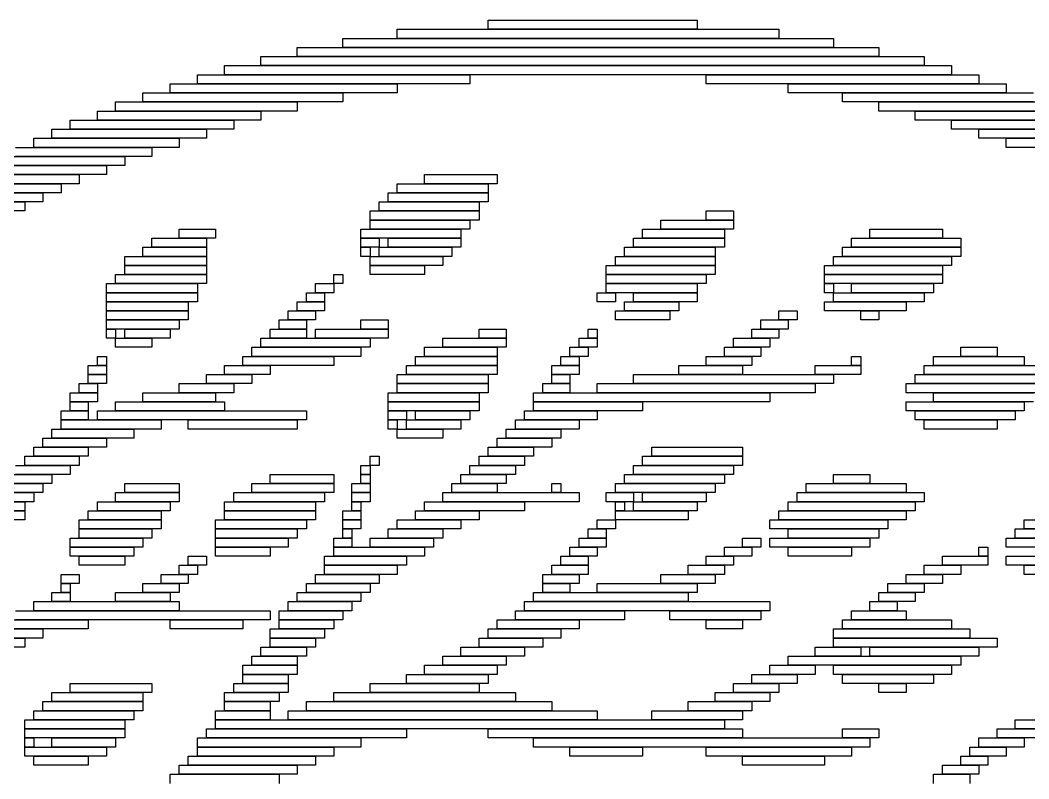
# Model space of a CAD drawing. Extents: x 28 to 995, y 169 to 891.
# Drawn here: x 784.5 to 895.5, y 381.5 to 465 of the extents above; entities that cross this region are included whole.
import ezdxf

# ---------------------------------------------------------------- set-up
doc = ezdxf.new("R2010")
doc.units = 0

msp = doc.modelspace()

# ---------------------------------------------------------------- linework, layer by layer
for p, q in [((826, 464), (868, 464)), ((826, 463), (826, 464)), ((836, 465), (859, 465)), ((836, 464), (836, 465)), ((859, 464), (836, 464)), ((859, 465), (859, 464)), ((868, 464), (868, 463)), ((820, 463), (874, 463)), ((820, 462), (820, 463)), ((868, 463), (826, 463)), ((874, 463), (874, 462)), ((815, 462), (879, 462)), ((815, 461), (815, 462)), ((874, 462), (820, 462)), ((879, 462), (879, 461)), ((811, 461), (884, 461)), ((811, 460), (811, 461)), ((879, 461), (815, 461)), ((884, 461), (884, 460)), ((807, 460), (887, 460)), ((807, 459), (807, 460)), ((884, 460), (811, 460)), ((887, 460), (887, 459)), ((804, 459), (834, 459)), ((804, 458), (804, 459)), ((887, 459), (807, 459)), ((834, 459), (834, 458)), ((860, 459), (890, 459)), ((860, 458), (860, 459)), ((890, 459), (890, 458)), ((801, 458), (826, 458)), ((801, 457), (801, 458)), ((834, 458), (804, 458)), ((826, 458), (826, 457)), ((890, 458), (860, 458)), ((869, 458), (893, 458)), ((869, 457), (869, 458)), ((893, 458), (893, 457)), ((798, 457), (820, 457)), ((798, 456), (798, 457)), ((826, 457), (801, 457)), ((820, 457), (820, 456)), ((893, 457), (869, 457)), ((875, 457), (896, 457)), ((875, 456), (875, 457)), ((795, 456), (815, 456)), ((795, 455), (795, 456)), ((820, 456), (798, 456)), ((815, 456), (815, 455)), ((896, 456), (875, 456)), ((879, 456), (899, 456)), ((879, 455), (879, 456)), ((790, 454), (808, 454)), ((790, 453), (790, 454)), ((793, 455), (811, 455)), ((793, 454), (793, 455)), ((811, 454), (793, 454)), ((815, 455), (795, 455)), ((808, 454), (808, 453)), ((811, 455), (811, 454)), ((899, 455), (879, 455)), ((883, 455), (901, 455)), ((883, 454), (883, 455)), ((901, 454), (883, 454)), ((887, 454), (904, 454)), ((887, 453), (887, 454)), ((788, 453), (805, 453)), ((788, 452), (788, 453)), ((808, 453), (790, 453)), ((805, 453), (805, 452)), ((904, 453), (887, 453)), ((890, 453), (906, 453)), ((890, 452), (890, 453)), ((786, 452), (802, 452)), ((786, 451), (786, 452)), ((805, 452), (788, 452)), ((802, 452), (802, 451)), ((906, 452), (890, 452)), ((893, 452), (909, 452)), ((893, 451), (893, 452)), ((784, 451), (799, 451)), ((802, 451), (786, 451)), ((799, 451), (799, 450)), ((909, 451), (893, 451)), ((782, 450), (796, 450)), ((799, 450), (784, 450)), ((796, 450), (796, 449)), ((780, 449), (794, 449)), ((796, 449), (782, 449)), ((794, 449), (794, 448)), ((778, 448), (791, 448)), ((794, 448), (780, 448)), ((791, 448), (791, 447)), ((829, 448), (837, 448)), ((829, 447), (829, 448)), ((837, 448), (837, 447)), ((776, 447), (789, 447)), ((791, 447), (778, 447)), ((789, 447), (789, 446)), ((826, 447), (836, 447)), ((826, 446), (826, 447)), ((837, 447), (829, 447)), ((836, 447), (836, 446)), ((774, 446), (787, 446)), ((789, 446), (776, 446)), ((787, 446), (787, 445)), ((825, 446), (836, 446)), ((825, 445), (825, 446)), ((836, 446), (826, 446)), ((836, 446), (836, 445)), ((773, 445), (785, 445)), ((787, 445), (774, 445)), ((785, 445), (785, 444)), ((824, 445), (835, 445)), ((824, 444), (824, 445)), ((836, 445), (825, 445)), ((835, 445), (835, 444)), ((785, 444), (773, 444)), ((823, 444), (835, 444)), ((823, 443), (823, 444)), ((835, 443), (823, 443)), ((823, 443), (834, 443)), ((823, 442), (823, 443)), ((835, 444), (824, 444)), ((834, 443), (834, 442)), ((835, 444), (835, 443)), ((855, 443), (863, 443)), ((855, 442), (855, 443)), ((860, 444), (863, 444)), ((860, 443), (860, 444)), ((863, 443), (860, 443)), ((863, 444), (863, 443)), ((863, 443), (863, 442)), ((802, 442), (806, 442)), ((802, 441), (802, 442)), ((806, 442), (806, 441)), ((822, 442), (833, 442)), ((822, 441), (822, 442)), ((834, 442), (823, 442)), ((833, 442), (833, 441)), ((853, 442), (862, 442)), ((853, 441), (853, 442)), ((863, 442), (855, 442)), ((862, 442), (862, 441)), ((878, 442), (886, 442)), ((878, 441), (878, 442)), ((886, 442), (886, 441)), ((799, 441), (805, 441)), ((799, 440), (799, 441)), ((806, 441), (802, 441)), ((805, 441), (805, 440)), ((833, 441), (822, 441)), ((822, 441), (824, 441)), ((822, 440), (822, 441)), ((824, 441), (824, 440)), ((825, 441), (833, 441)), ((825, 440), (825, 441)), ((833, 441), (833, 440)), ((852, 441), (862, 441)), ((852, 440), (852, 441)), ((862, 441), (853, 441)), ((862, 441), (862, 440)), ((876, 441), (888, 441)), ((876, 440), (876, 441)), ((886, 441), (878, 441)), ((888, 441), (888, 440)), ((798, 440), (805, 440)), ((798, 439), (798, 440)), ((805, 440), (799, 440)), ((805, 440), (805, 439)), ((824, 440), (822, 440)), ((822, 440), (823, 440)), ((822, 439), (822, 440)), ((823, 440), (823, 439)), ((824, 440), (832, 440)), ((824, 439), (824, 440)), ((833, 440), (825, 440)), ((832, 440), (832, 439)), ((851, 440), (861, 440)), ((851, 439), (851, 440)), ((862, 440), (852, 440)), ((861, 440), (861, 439)), ((875, 440), (888, 440)), ((875, 439), (875, 440)), ((888, 440), (876, 440)), ((888, 440), (888, 439)), ((796, 439), (805, 439)), ((796, 438), (796, 439)), ((805, 439), (798, 439)), ((805, 439), (805, 438)), ((823, 439), (822, 439)), ((823, 439), (831, 439)), ((823, 438), (823, 439)), ((832, 439), (824, 439)), ((831, 439), (831, 438)), ((850, 439), (861, 439)), ((850, 438), (850, 439)), ((861, 439), (851, 439)), ((861, 439), (861, 438)), ((874, 439), (887, 439)), ((874, 438), (874, 439)), ((888, 439), (875, 439)), ((887, 439), (887, 438)), ((805, 438), (796, 438)), ((796, 438), (805, 438)), ((796, 437), (796, 438)), ((805, 438), (805, 437)), ((831, 438), (823, 438)), ((823, 438), (829, 438)), ((823, 437), (823, 438)), ((829, 438), (829, 437)), ((849, 438), (861, 438)), ((849, 437), (849, 438)), ((861, 438), (850, 438)), ((861, 438), (861, 437)), ((873, 438), (886, 438)), ((873, 437), (873, 438)), ((887, 438), (874, 438)), ((886, 438), (886, 437)), ((795, 437), (805, 437)), ((795, 436), (795, 437)), ((805, 437), (796, 437)), ((805, 437), (805, 436)), ((819, 437), (820, 437)), ((819, 436), (819, 437)), ((820, 437), (820, 436)), ((829, 437), (823, 437)), ((861, 437), (849, 437)), ((849, 437), (860, 437)), ((849, 436), (849, 437)), ((860, 437), (860, 436)), ((886, 437), (873, 437)), ((873, 437), (886, 437)), ((873, 436), (873, 437)), ((886, 437), (886, 436)), ((794, 436), (804, 436)), ((794, 435), (794, 436)), ((805, 436), (795, 436)), ((804, 436), (804, 435)), ((817, 436), (819, 436)), ((817, 435), (817, 436)), ((820, 436), (819, 436)), ((819, 436), (819, 435)), ((860, 436), (849, 436)), ((849, 436), (859, 436)), ((849, 435), (849, 436)), ((859, 436), (859, 435)), ((886, 436), (873, 436)), ((873, 436), (874, 436)), ((873, 435), (873, 436)), ((874, 436), (874, 435)), ((876, 436), (885, 436)), ((876, 435), (876, 436)), ((885, 436), (885, 435)), ((804, 435), (794, 435)), ((794, 435), (804, 435)), ((794, 434), (794, 435)), ((804, 435), (804, 434)), ((816, 435), (818, 435)), ((816, 434), (816, 435)), ((819, 435), (817, 435)), ((818, 435), (818, 434)), ((848, 435), (850, 435)), ((848, 434), (848, 435)), ((859, 435), (849, 435)), ((850, 435), (850, 434)), ((852, 435), (859, 435)), ((852, 434), (852, 435)), ((859, 435), (859, 434)), ((874, 435), (873, 435)), ((874, 435), (884, 435)), ((874, 434), (874, 435)), ((885, 435), (876, 435)), ((884, 435), (884, 434)), ((804, 434), (794, 434)), ((794, 434), (803, 434)), ((794, 433), (794, 434)), ((803, 433), (794, 433)), ((794, 433), (803, 433)), ((794, 432), (794, 433)), ((803, 434), (803, 433)), ((803, 433), (803, 432)), ((814, 433), (817, 433)), ((814, 432), (814, 433)), ((815, 434), (818, 434)), ((815, 433), (815, 434)), ((818, 433), (815, 433)), ((818, 434), (816, 434)), ((817, 433), (817, 432)), ((818, 434), (818, 433)), ((850, 434), (848, 434)), ((850, 433), (856, 433)), ((850, 432), (850, 433)), ((851, 434), (857, 434)), ((851, 433), (851, 434)), ((857, 433), (851, 433)), ((859, 434), (852, 434)), ((856, 433), (856, 432)), ((857, 434), (857, 433)), ((868, 433), (870, 433)), ((868, 432), (868, 433)), ((870, 433), (870, 432)), ((873, 434), (882, 434)), ((873, 433), (873, 434)), ((882, 433), (873, 433)), ((884, 434), (874, 434)), ((877, 433), (879, 433)), ((877, 432), (877, 433)), ((879, 433), (879, 432)), ((882, 434), (882, 433)), ((803, 432), (794, 432)), ((794, 432), (802, 432)), ((794, 431), (794, 432)), ((802, 432), (802, 431)), ((813, 432), (816, 432)), ((813, 431), (813, 432)), ((817, 432), (814, 432)), ((816, 432), (816, 431)), ((822, 432), (825, 432)), ((822, 431), (822, 432)), ((825, 432), (825, 431)), ((856, 432), (850, 432)), ((866, 432), (869, 432)), ((866, 431), (866, 432)), ((870, 432), (868, 432)), ((869, 432), (869, 431)), ((879, 432), (877, 432)), ((802, 431), (794, 431)), ((794, 431), (795, 431)), ((794, 430), (794, 431)), ((795, 431), (795, 430)), ((796, 431), (801, 431)), ((796, 430), (796, 431)), ((801, 431), (801, 430)), ((812, 431), (816, 431)), ((812, 430), (812, 431)), ((816, 431), (813, 431)), ((816, 431), (816, 430)), ((817, 431), (825, 431)), ((817, 430), (817, 431)), ((825, 431), (822, 431)), ((825, 431), (825, 430)), ((835, 431), (838, 431)), ((835, 430), (835, 431)), ((838, 431), (838, 430)), ((847, 431), (848, 431)), ((847, 430), (847, 431)), ((848, 431), (848, 430)), ((865, 431), (868, 431)), ((865, 430), (865, 431)), ((869, 431), (866, 431)), ((868, 431), (868, 430)), ((795, 430), (794, 430)), ((795, 430), (799, 430)), ((795, 429), (795, 430)), ((801, 430), (796, 430)), ((799, 430), (799, 429)), ((811, 430), (823, 430)), ((811, 429), (811, 430)), ((816, 430), (812, 430)), ((825, 430), (817, 430)), ((823, 430), (823, 429)), ((831, 430), (838, 430)), ((831, 429), (831, 430)), ((838, 430), (835, 430)), ((838, 430), (838, 429)), ((846, 430), (848, 430)), ((846, 429), (846, 430)), ((848, 430), (847, 430)), ((848, 430), (848, 429)), ((863, 430), (867, 430)), ((863, 429), (863, 430)), ((868, 430), (865, 430)), ((867, 430), (867, 429)), ((799, 429), (795, 429)), ((810, 429), (822, 429)), ((810, 428), (810, 429)), ((823, 429), (811, 429)), ((822, 429), (822, 428)), ((829, 429), (837, 429)), ((829, 428), (829, 429)), ((838, 429), (831, 429)), ((837, 429), (837, 428)), ((845, 429), (847, 429)), ((845, 428), (845, 429)), ((848, 429), (846, 429)), ((847, 429), (847, 428)), ((862, 429), (866, 429)), ((862, 428), (862, 429)), ((867, 429), (863, 429)), ((866, 429), (866, 428)), ((888, 429), (892, 429)), ((888, 428), (888, 429)), ((892, 429), (892, 428)), ((793, 428), (794, 428)), ((793, 427), (793, 428)), ((794, 428), (794, 427)), ((809, 428), (819, 428)), ((809, 427), (809, 428)), ((822, 428), (810, 428)), ((819, 428), (819, 427)), ((828, 428), (837, 428)), ((828, 427), (828, 428)), ((837, 428), (829, 428)), ((837, 428), (837, 427)), ((844, 428), (846, 428)), ((844, 427), (844, 428)), ((847, 428), (845, 428)), ((846, 428), (846, 427)), ((860, 428), (865, 428)), ((860, 427), (860, 428)), ((866, 428), (862, 428)), ((865, 428), (865, 427)), ((876, 428), (877, 428)), ((876, 427), (876, 428)), ((877, 428), (877, 427)), ((885, 428), (895, 428)), ((885, 427), (885, 428)), ((892, 428), (888, 428)), ((895, 428), (895, 427)), ((792, 427), (794, 427)), ((792, 426), (792, 427)), ((794, 427), (793, 427)), ((794, 427), (794, 426)), ((807, 427), (812, 427)), ((807, 426), (807, 427)), ((819, 427), (809, 427)), ((812, 427), (812, 426)), ((827, 427), (837, 427)), ((827, 426), (827, 427)), ((837, 427), (828, 427)), ((837, 427), (837, 426)), ((843, 427), (846, 427)), ((843, 426), (843, 427)), ((846, 427), (844, 427)), ((846, 427), (846, 426)), ((857, 427), (864, 427)), ((857, 426), (857, 427)), ((865, 427), (860, 427)), ((864, 427), (864, 426)), ((872, 427), (877, 427)), ((872, 426), (872, 427)), ((877, 427), (876, 427)), ((877, 427), (877, 426)), ((884, 427), (898, 427)), ((884, 426), (884, 427)), ((895, 427), (885, 427)), ((794, 426), (792, 426)), ((792, 426), (794, 426)), ((792, 425), (792, 426)), ((794, 426), (794, 425)), ((805, 426), (810, 426)), ((805, 425), (805, 426)), ((812, 426), (807, 426)), ((810, 426), (810, 425)), ((826, 426), (836, 426)), ((826, 425), (826, 426)), ((837, 426), (827, 426)), ((836, 426), (836, 425)), ((846, 426), (843, 426)), ((843, 426), (845, 426)), ((843, 425), (843, 426)), ((845, 426), (845, 425)), ((852, 426), (874, 426)), ((852, 425), (852, 426)), ((864, 426), (857, 426)), ((877, 426), (872, 426)), ((874, 426), (874, 425)), ((883, 426), (898, 426)), ((883, 425), (883, 426)), ((898, 426), (884, 426)), ((791, 425), (793, 425)), ((791, 424), (791, 425)), ((794, 425), (792, 425)), ((793, 425), (793, 424)), ((802, 425), (808, 425)), ((802, 424), (802, 425)), ((810, 425), (805, 425)), ((808, 425), (808, 424)), ((836, 425), (826, 425)), ((826, 425), (836, 425)), ((826, 424), (826, 425)), ((836, 425), (836, 424)), ((842, 425), (845, 425)), ((842, 424), (842, 425)), ((845, 425), (843, 425)), ((845, 425), (845, 424)), ((848, 425), (872, 425)), ((848, 424), (848, 425)), ((874, 425), (852, 425)), ((872, 425), (872, 424)), ((882, 425), (897, 425)), ((882, 424), (882, 425)), ((898, 425), (883, 425)), ((790, 424), (793, 424)), ((790, 423), (790, 424)), ((793, 423), (790, 423)), ((790, 423), (792, 423)), ((790, 422), (790, 423)), ((793, 424), (791, 424)), ((792, 423), (792, 422)), ((793, 424), (793, 423)), ((795, 423), (807, 423)), ((795, 422), (795, 423)), ((798, 424), (806, 424)), ((798, 423), (798, 424)), ((806, 423), (798, 423)), ((808, 424), (802, 424)), ((806, 424), (806, 423)), ((807, 423), (807, 422)), ((825, 424), (835, 424)), ((825, 423), (825, 424)), ((835, 423), (825, 423)), ((825, 423), (835, 423)), ((825, 422), (825, 423)), ((836, 424), (826, 424)), ((835, 424), (835, 423)), ((835, 423), (835, 422)), ((841, 424), (867, 424)), ((841, 423), (841, 424)), ((867, 423), (841, 423)), ((841, 423), (853, 423)), ((841, 422), (841, 423)), ((845, 424), (842, 424)), ((872, 424), (848, 424)), ((853, 423), (853, 422)), ((867, 424), (867, 423)), ((897, 424), (882, 424)), ((882, 423), (895, 423)), ((882, 422), (882, 423)), ((885, 424), (896, 424)), ((885, 423), (885, 424)), ((896, 423), (885, 423)), ((895, 423), (895, 422)), ((789, 422), (792, 422)), ((789, 421), (789, 422)), ((792, 422), (790, 422)), ((792, 422), (792, 421)), ((793, 422), (816, 422)), ((793, 421), (793, 422)), ((807, 422), (795, 422)), ((816, 422), (816, 421)), ((835, 422), (825, 422)), ((825, 422), (827, 422)), ((825, 421), (825, 422)), ((827, 422), (827, 421)), ((828, 422), (834, 422)), ((828, 421), (828, 422)), ((834, 422), (834, 421)), ((840, 422), (848, 422)), ((840, 421), (840, 422)), ((853, 422), (841, 422)), ((848, 422), (848, 421)), ((895, 422), (882, 422)), ((883, 422), (894, 422)), ((883, 421), (883, 422)), ((894, 422), (894, 421)), ((792, 421), (789, 421)), ((789, 421), (800, 421)), ((789, 420), (789, 421)), ((816, 421), (793, 421)), ((800, 421), (800, 420)), ((803, 421), (815, 421)), ((803, 420), (803, 421)), ((815, 421), (815, 420)), ((827, 421), (825, 421)), ((825, 421), (826, 421)), ((825, 420), (825, 421)), ((826, 421), (826, 420)), ((827, 421), (833, 421)), ((827, 420), (827, 421)), ((834, 421), (828, 421)), ((833, 421), (833, 420)), ((839, 421), (846, 421)), ((839, 420), (839, 421)), ((848, 421), (840, 421)), ((846, 421), (846, 420)), ((894, 421), (883, 421)), ((884, 421), (892, 421)), ((884, 420), (884, 421)), ((892, 421), (892, 420)), ((788, 420), (797, 420)), ((788, 419), (788, 420)), ((800, 420), (789, 420)), ((797, 420), (797, 419)), ((815, 420), (803, 420)), ((826, 420), (825, 420)), ((826, 420), (831, 420)), ((826, 419), (826, 420)), ((833, 420), (827, 420)), ((831, 420), (831, 419)), ((838, 420), (844, 420)), ((838, 419), (838, 420)), ((846, 420), (839, 420)), ((844, 420), (844, 419)), ((892, 420), (884, 420)), ((787, 419), (794, 419)), ((787, 418), (787, 419)), ((797, 419), (788, 419)), ((794, 419), (794, 418)), ((831, 419), (826, 419)), ((837, 419), (843, 419)), ((837, 418), (837, 419)), ((844, 419), (838, 419)), ((843, 419), (843, 418)), ((786, 418), (792, 418)), ((786, 417), (786, 418)), ((794, 418), (787, 418)), ((792, 418), (792, 417)), ((836, 418), (841, 418)), ((836, 417), (836, 418)), ((843, 418), (837, 418)), ((841, 418), (841, 417)), ((854, 418), (864, 418)), ((854, 417), (854, 418)), ((864, 418), (864, 417)), ((785, 417), (791, 417)), ((785, 416), (785, 417)), ((792, 417), (786, 417)), ((791, 417), (791, 416)), ((823, 417), (824, 417)), ((823, 416), (823, 417)), ((824, 417), (824, 416)), ((835, 417), (840, 417)), ((835, 416), (835, 417)), ((841, 417), (836, 417)), ((840, 417), (840, 416)), ((853, 417), (864, 417)), ((853, 416), (853, 417)), ((864, 417), (854, 417)), ((864, 417), (864, 416)), ((784, 416), (790, 416)), ((791, 416), (785, 416)), ((790, 416), (790, 415)), ((822, 416), (823, 416)), ((822, 415), (822, 416)), ((824, 416), (823, 416)), ((823, 416), (823, 415)), ((834, 416), (839, 416)), ((834, 415), (834, 416)), ((840, 416), (835, 416)), ((839, 416), (839, 415)), ((852, 416), (863, 416)), ((852, 415), (852, 416)), ((864, 416), (853, 416)), ((863, 416), (863, 415)), ((783, 415), (788, 415)), ((790, 415), (784, 415)), ((788, 415), (788, 414)), ((812, 415), (819, 415)), ((812, 414), (812, 415)), ((819, 415), (819, 414)), ((823, 415), (822, 415)), ((822, 415), (823, 415)), ((822, 414), (822, 415)), ((823, 415), (823, 414)), ((833, 415), (838, 415)), ((833, 414), (833, 415)), ((839, 415), (834, 415)), ((838, 415), (838, 414)), ((851, 415), (862, 415)), ((851, 414), (851, 415)), ((863, 415), (852, 415)), ((862, 415), (862, 414)), ((874, 415), (878, 415)), ((874, 414), (874, 415)), ((878, 415), (878, 414)), ((782, 413), (786, 413)), ((788, 414), (783, 414)), ((783, 414), (787, 414)), ((787, 413), (783, 413)), ((786, 413), (786, 412)), ((787, 414), (787, 413)), ((795, 413), (802, 413)), ((795, 412), (795, 413)), ((796, 414), (802, 414)), ((796, 413), (796, 414)), ((802, 413), (796, 413)), ((802, 414), (802, 413)), ((802, 413), (802, 412)), ((808, 413), (818, 413)), ((808, 412), (808, 413)), ((810, 414), (819, 414)), ((810, 413), (810, 414)), ((819, 413), (810, 413)), ((819, 414), (812, 414)), ((818, 413), (818, 412)), ((819, 414), (819, 413)), ((821, 414), (823, 414)), ((821, 413), (821, 414)), ((823, 413), (821, 413)), ((821, 413), (823, 413)), ((821, 412), (821, 413)), ((823, 414), (822, 414)), ((823, 414), (823, 413)), ((823, 413), (823, 412)), ((831, 413), (846, 413)), ((831, 412), (831, 413)), ((832, 414), (837, 414)), ((832, 413), (832, 414)), ((837, 413), (832, 413)), ((838, 414), (833, 414)), ((837, 414), (837, 413)), ((843, 414), (844, 414)), ((843, 413), (843, 414)), ((844, 413), (843, 413)), ((844, 414), (844, 413)), ((846, 413), (846, 412)), ((849, 413), (852, 413)), ((849, 412), (849, 413)), ((850, 414), (861, 414)), ((850, 413), (850, 414)), ((861, 413), (850, 413)), ((862, 414), (851, 414)), ((852, 413), (852, 412)), ((853, 413), (860, 413)), ((853, 412), (853, 413)), ((860, 413), (860, 412)), ((861, 414), (861, 413)), ((870, 413), (884, 413)), ((870, 412), (870, 413)), ((871, 414), (882, 414)), ((871, 413), (871, 414)), ((882, 413), (871, 413)), ((878, 414), (874, 414)), ((882, 414), (882, 413)), ((884, 413), (884, 412)), ((781, 412), (785, 412)), ((786, 412), (782, 412)), ((785, 412), (785, 411)), ((793, 412), (801, 412)), ((793, 411), (793, 412)), ((802, 412), (795, 412)), ((801, 412), (801, 411)), ((807, 412), (817, 412)), ((807, 411), (807, 412)), ((818, 412), (808, 412)), ((817, 412), (817, 411)), ((823, 412), (821, 412)), ((821, 412), (822, 412)), ((821, 411), (821, 412)), ((822, 412), (822, 411)), ((829, 412), (840, 412)), ((829, 411), (829, 412)), ((846, 412), (831, 412)), ((840, 412), (840, 411)), ((852, 412), (849, 412)), ((850, 412), (851, 412)), ((850, 411), (850, 412)), ((851, 412), (851, 411)), ((852, 412), (859, 412)), ((852, 411), (852, 412)), ((860, 412), (853, 412)), ((859, 412), (859, 411)), ((869, 412), (883, 412)), ((869, 411), (869, 412)), ((884, 412), (870, 412)), ((883, 412), (883, 411)), ((780, 411), (785, 411)), ((785, 411), (781, 411)), ((785, 411), (785, 410)), ((792, 411), (800, 411)), ((792, 410), (792, 411)), ((801, 411), (793, 411)), ((800, 411), (800, 410)), ((817, 411), (807, 411)), ((807, 411), (817, 411)), ((807, 410), (807, 411)), ((817, 411), (817, 410)), ((820, 411), (822, 411)), ((820, 410), (820, 411)), ((822, 411), (821, 411)), ((822, 411), (822, 410)), ((828, 411), (835, 411)), ((828, 410), (828, 411)), ((840, 411), (829, 411)), ((835, 411), (835, 410)), ((851, 411), (850, 411)), ((850, 411), (858, 411)), ((850, 410), (850, 411)), ((859, 411), (852, 411)), ((858, 411), (858, 410)), ((868, 411), (882, 411)), ((868, 410), (868, 411)), ((883, 411), (869, 411)), ((882, 411), (882, 410)), ((785, 410), (780, 410)), ((791, 410), (800, 410)), ((791, 409), (791, 410)), ((800, 410), (792, 410)), ((800, 410), (800, 409)), ((806, 410), (816, 410)), ((806, 409), (806, 410)), ((817, 410), (807, 410)), ((816, 410), (816, 409)), ((822, 410), (820, 410)), ((820, 410), (822, 410)), ((820, 409), (820, 410)), ((822, 410), (822, 409)), ((826, 410), (833, 410)), ((826, 409), (826, 410)), ((835, 410), (828, 410)), ((833, 410), (833, 409)), ((848, 410), (850, 410)), ((848, 409), (848, 410)), ((858, 410), (850, 410)), ((850, 410), (850, 409)), ((867, 410), (880, 410)), ((867, 409), (867, 410)), ((882, 410), (868, 410)), ((880, 410), (880, 409)), ((895, 410), (909, 410)), ((895, 409), (895, 410)), ((800, 409), (791, 409)), ((791, 409), (799, 409)), ((791, 408), (791, 409)), ((799, 409), (799, 408)), ((816, 409), (806, 409)), ((806, 409), (815, 409)), ((806, 408), (806, 409)), ((815, 409), (815, 408)), ((822, 409), (820, 409)), ((820, 409), (821, 409)), ((820, 408), (820, 409)), ((821, 409), (821, 408)), ((825, 409), (831, 409)), ((825, 408), (825, 409)), ((833, 409), (826, 409)), ((831, 409), (831, 408)), ((847, 409), (849, 409)), ((847, 408), (847, 409)), ((850, 409), (848, 409)), ((849, 409), (849, 408)), ((880, 409), (867, 409)), ((869, 409), (879, 409)), ((869, 408), (869, 409)), ((879, 409), (879, 408)), ((894, 409), (910, 409)), ((894, 408), (894, 409)), ((909, 409), (895, 409)), ((790, 408), (798, 408)), ((790, 407), (790, 408)), ((799, 408), (791, 408)), ((798, 408), (798, 407)), ((815, 408), (806, 408)), ((806, 408), (814, 408)), ((806, 407), (806, 408)), ((814, 408), (814, 407)), ((819, 408), (821, 408)), ((819, 407), (819, 408)), ((821, 408), (820, 408)), ((821, 408), (821, 407)), ((823, 408), (830, 408)), ((823, 407), (823, 408)), ((831, 408), (825, 408)), ((830, 408), (830, 407)), ((846, 408), (849, 408)), ((846, 407), (846, 408)), ((849, 408), (847, 408)), ((849, 408), (849, 407)), ((864, 408), (866, 408)), ((864, 407), (864, 408)), ((866, 408), (866, 407)), ((867, 408), (878, 408)), ((867, 407), (867, 408)), ((879, 408), (869, 408)), ((878, 408), (878, 407)), ((893, 408), (909, 408)), ((893, 407), (893, 408)), ((910, 408), (894, 408)), ((798, 407), (790, 407)), ((790, 407), (797, 407)), ((790, 406), (790, 407)), ((797, 407), (797, 406)), ((814, 407), (806, 407)), ((806, 407), (812, 407)), ((806, 406), (806, 407)), ((812, 407), (812, 406)), ((821, 407), (819, 407)), ((819, 407), (829, 407)), ((819, 406), (819, 407)), ((830, 407), (823, 407)), ((829, 407), (829, 406)), ((845, 407), (848, 407)), ((845, 406), (845, 407)), ((849, 407), (846, 407)), ((848, 407), (848, 406)), ((862, 407), (865, 407)), ((862, 406), (862, 407)), ((866, 407), (864, 407)), ((865, 407), (865, 406)), ((878, 407), (867, 407)), ((869, 407), (876, 407)), ((869, 406), (869, 407)), ((876, 407), (876, 406)), ((890, 407), (891, 407)), ((890, 406), (890, 407)), ((891, 407), (891, 406)), ((909, 407), (893, 407)), ((797, 406), (790, 406)), ((791, 406), (796, 406)), ((791, 405), (791, 406)), ((796, 406), (796, 405)), ((803, 406), (805, 406)), ((803, 405), (803, 406)), ((805, 406), (805, 405)), ((812, 406), (806, 406)), ((818, 406), (827, 406)), ((818, 405), (818, 406)), ((829, 406), (819, 406)), ((827, 406), (827, 405)), ((844, 406), (847, 406)), ((844, 405), (844, 406)), ((848, 406), (845, 406)), ((847, 406), (847, 405)), ((860, 406), (863, 406)), ((860, 405), (860, 406)), ((865, 406), (862, 406)), ((863, 406), (863, 405)), ((876, 406), (869, 406)), ((886, 406), (891, 406)), ((886, 405), (886, 406)), ((891, 406), (890, 406)), ((891, 406), (891, 405)), ((893, 406), (906, 406)), ((893, 405), (893, 406)), ((796, 405), (791, 405)), ((802, 405), (804, 405)), ((802, 404), (802, 405)), ((805, 405), (803, 405)), ((804, 405), (804, 404)), ((827, 405), (818, 405)), ((818, 405), (826, 405)), ((818, 404), (818, 405)), ((826, 405), (826, 404)), ((843, 405), (847, 405)), ((843, 404), (843, 405)), ((847, 405), (844, 405)), ((847, 405), (847, 404)), ((858, 405), (862, 405)), ((858, 404), (858, 405)), ((863, 405), (860, 405)), ((862, 405), (862, 404)), ((884, 405), (888, 405)), ((884, 404), (884, 405)), ((891, 405), (886, 405)), ((888, 405), (888, 404)), ((906, 405), (893, 405)), ((895, 405), (905, 405)), ((895, 404), (895, 405)), ((789, 404), (791, 404)), ((789, 403), (789, 404)), ((791, 403), (789, 403)), ((789, 403), (790, 403)), ((789, 402), (789, 403)), ((790, 403), (790, 402)), ((791, 404), (791, 403)), ((798, 403), (802, 403)), ((798, 402), (798, 403)), ((800, 404), (803, 404)), ((800, 403), (800, 404)), ((803, 403), (800, 403)), ((804, 404), (802, 404)), ((802, 403), (802, 402)), ((803, 404), (803, 403)), ((816, 403), (823, 403)), ((816, 402), (816, 403)), ((817, 404), (824, 404)), ((817, 403), (817, 404)), ((824, 403), (817, 403)), ((826, 404), (818, 404)), ((823, 403), (823, 402)), ((824, 404), (824, 403)), ((842, 404), (846, 404)), ((842, 403), (842, 404)), ((846, 403), (842, 403)), ((842, 403), (845, 403)), ((842, 402), (842, 403)), ((847, 404), (843, 404)), ((845, 403), (845, 402)), ((846, 404), (846, 403)), ((848, 403), (859, 403)), ((848, 402), (848, 403)), ((855, 404), (861, 404)), ((855, 403), (855, 404)), ((861, 403), (855, 403)), ((862, 404), (858, 404)), ((859, 403), (859, 402)), ((861, 404), (861, 403)), ((880, 403), (884, 403)), ((880, 402), (880, 403)), ((882, 404), (886, 404)), ((882, 403), (882, 404)), ((886, 403), (882, 403)), ((888, 404), (884, 404)), ((884, 403), (884, 402)), ((886, 404), (886, 403)), ((905, 404), (895, 404)), ((788, 402), (790, 402)), ((788, 401), (788, 402)), ((790, 402), (789, 402)), ((790, 402), (790, 401)), ((795, 402), (801, 402)), ((795, 401), (795, 402)), ((802, 402), (798, 402)), ((801, 402), (801, 401)), ((815, 402), (822, 402)), ((815, 401), (815, 402)), ((823, 402), (816, 402)), ((822, 402), (822, 401)), ((841, 402), (858, 402)), ((841, 401), (841, 402)), ((845, 402), (842, 402)), ((859, 402), (848, 402)), ((858, 402), (858, 401)), ((879, 402), (883, 402)), ((879, 401), (879, 402)), ((884, 402), (880, 402)), ((883, 402), (883, 401)), ((786, 401), (802, 401)), ((786, 400), (786, 401)), ((790, 401), (788, 401)), ((801, 401), (795, 401)), ((802, 401), (802, 400)), ((814, 401), (821, 401)), ((814, 400), (814, 401)), ((822, 401), (815, 401)), ((821, 401), (821, 400)), ((840, 401), (867, 401)), ((840, 400), (840, 401)), ((858, 401), (841, 401)), ((867, 401), (867, 400)), ((878, 401), (881, 401)), ((878, 400), (878, 401)), ((883, 401), (879, 401)), ((881, 401), (881, 400)), ((784, 400), (812, 400)), ((802, 400), (786, 400)), ((812, 400), (812, 399)), ((813, 400), (820, 400)), ((813, 399), (813, 400)), ((821, 400), (814, 400)), ((820, 400), (820, 399)), ((839, 400), (851, 400)), ((839, 399), (839, 400)), ((867, 400), (840, 400)), ((851, 400), (851, 399)), ((856, 400), (866, 400)), ((856, 399), (856, 400)), ((866, 400), (866, 399)), ((876, 400), (882, 400)), ((876, 399), (876, 400)), ((881, 400), (878, 400)), ((882, 400), (882, 399)), ((782, 399), (792, 399)), ((812, 399), (784, 399)), ((792, 399), (792, 398)), ((801, 399), (809, 399)), ((801, 398), (801, 399)), ((809, 399), (809, 398)), ((820, 399), (813, 399)), ((813, 399), (819, 399)), ((813, 398), (813, 399)), ((819, 399), (819, 398)), ((837, 399), (846, 399)), ((837, 398), (837, 399)), ((851, 399), (839, 399)), ((846, 399), (846, 398)), ((866, 399), (856, 399)), ((860, 399), (864, 399)), ((860, 398), (860, 399)), ((864, 399), (864, 398)), ((875, 399), (887, 399)), ((875, 398), (875, 399)), ((882, 399), (876, 399)), ((887, 399), (887, 398)), ((781, 398), (787, 398)), ((792, 398), (782, 398)), ((787, 398), (787, 397)), ((809, 398), (801, 398)), ((812, 398), (818, 398)), ((812, 397), (812, 398)), ((819, 398), (813, 398)), ((818, 398), (818, 397)), ((836, 398), (844, 398)), ((836, 397), (836, 398)), ((846, 398), (837, 398)), ((844, 398), (844, 397)), ((864, 398), (860, 398)), ((874, 398), (889, 398)), ((874, 397), (874, 398)), ((887, 398), (875, 398)), ((889, 398), (889, 397)), ((774, 397), (785, 397)), ((787, 397), (781, 397)), ((785, 397), (785, 396)), ((818, 397), (812, 397)), ((812, 397), (817, 397)), ((812, 396), (812, 397)), ((817, 397), (817, 396)), ((835, 397), (842, 397)), ((835, 396), (835, 397)), ((844, 397), (836, 397)), ((842, 397), (842, 396)), ((889, 397), (874, 397)), ((874, 397), (892, 397)), ((874, 396), (874, 397)), ((892, 397), (892, 396)), ((785, 396), (774, 396)), ((811, 396), (816, 396)), ((811, 395), (811, 396)), ((817, 396), (812, 396)), ((816, 396), (816, 395)), ((833, 396), (840, 396)), ((833, 395), (833, 396)), ((842, 396), (835, 396)), ((840, 396), (840, 395)), ((872, 396), (877, 396)), ((872, 395), (872, 396)), ((892, 396), (874, 396)), ((877, 396), (877, 395)), ((878, 396), (890, 396)), ((878, 395), (878, 396)), ((890, 396), (890, 395)), ((810, 395), (815, 395)), ((810, 394), (810, 395)), ((816, 395), (811, 395)), ((815, 395), (815, 394)), ((831, 395), (838, 395)), ((831, 394), (831, 395)), ((840, 395), (833, 395)), ((838, 395), (838, 394)), ((869, 395), (888, 395)), ((869, 394), (869, 395)), ((877, 395), (872, 395)), ((890, 395), (878, 395)), ((888, 395), (888, 394)), ((809, 394), (815, 394)), ((809, 393), (809, 394)), ((815, 393), (809, 393)), ((809, 393), (814, 393)), ((809, 392), (809, 393)), ((815, 394), (810, 394)), ((814, 393), (814, 392)), ((815, 394), (815, 393)), ((827, 393), (836, 393)), ((827, 392), (827, 393)), ((829, 394), (837, 394)), ((829, 393), (829, 394)), ((837, 393), (829, 393)), ((838, 394), (831, 394)), ((836, 393), (836, 392)), ((837, 394), (837, 393)), ((865, 393), (870, 393)), ((865, 392), (865, 393)), ((867, 394), (872, 394)), ((867, 393), (867, 394)), ((872, 393), (867, 393)), ((888, 394), (869, 394)), ((870, 393), (870, 392)), ((872, 394), (872, 393)), ((874, 394), (887, 394)), ((874, 393), (874, 394)), ((887, 393), (874, 393)), ((875, 393), (885, 393)), ((875, 392), (875, 393)), ((885, 393), (885, 392)), ((887, 394), (887, 393)), ((790, 392), (799, 392)), ((790, 391), (790, 392)), ((799, 392), (799, 391)), ((808, 392), (814, 392)), ((808, 391), (808, 392)), ((814, 392), (809, 392)), ((814, 392), (814, 391)), ((823, 392), (835, 392)), ((823, 391), (823, 392)), ((836, 392), (827, 392)), ((835, 392), (835, 391)), ((863, 392), (868, 392)), ((863, 391), (863, 392)), ((870, 392), (865, 392)), ((868, 392), (868, 391)), ((885, 392), (875, 392)), ((879, 392), (882, 392)), ((879, 391), (879, 392)), ((882, 392), (882, 391)), ((788, 391), (798, 391)), ((788, 390), (788, 391)), ((799, 391), (790, 391)), ((798, 391), (798, 390)), ((807, 391), (813, 391)), ((807, 390), (807, 391)), ((814, 391), (808, 391)), ((813, 391), (813, 390)), ((819, 391), (839, 391)), ((819, 390), (819, 391)), ((835, 391), (823, 391)), ((839, 391), (839, 390)), ((861, 391), (867, 391)), ((861, 390), (861, 391)), ((868, 391), (863, 391)), ((867, 391), (867, 390)), ((882, 391), (879, 391)), ((787, 390), (798, 390)), ((787, 389), (787, 390)), ((798, 390), (788, 390)), ((798, 390), (798, 389)), ((813, 390), (807, 390)), ((807, 390), (812, 390)), ((807, 389), (807, 390)), ((812, 390), (812, 389)), ((816, 390), (843, 390)), ((816, 389), (816, 390)), ((839, 390), (819, 390)), ((843, 390), (843, 389)), ((858, 390), (865, 390)), ((858, 389), (858, 390)), ((867, 390), (861, 390)), ((865, 390), (865, 389)), ((786, 389), (797, 389)), ((786, 388), (786, 389)), ((798, 389), (787, 389)), ((797, 389), (797, 388)), ((806, 389), (812, 389)), ((806, 388), (806, 389)), ((812, 389), (807, 389)), ((812, 389), (812, 388)), ((814, 389), (848, 389)), ((814, 388), (814, 389)), ((843, 389), (816, 389)), ((848, 389), (848, 388)), ((854, 389), (864, 389)), ((854, 388), (854, 389)), ((865, 389), (858, 389)), ((864, 389), (864, 388)), ((785, 388), (796, 388)), ((785, 387), (785, 388)), ((797, 388), (786, 388)), ((796, 388), (796, 387)), ((812, 388), (806, 388)), ((806, 388), (862, 388)), ((806, 387), (806, 388)), ((848, 388), (814, 388)), ((864, 388), (854, 388)), ((862, 388), (862, 387)), ((894, 388), (907, 388)), ((894, 387), (894, 388)), ((796, 387), (785, 387)), ((785, 387), (796, 387)), ((785, 386), (785, 387)), ((796, 387), (796, 386)), ((805, 387), (827, 387)), ((805, 386), (805, 387)), ((862, 387), (806, 387)), ((827, 387), (827, 386)), ((836, 387), (864, 387)), ((836, 386), (836, 387)), ((864, 387), (864, 386)), ((875, 387), (879, 387)), ((875, 386), (875, 387)), ((879, 387), (879, 386)), ((892, 387), (917, 387)), ((892, 386), (892, 387)), ((907, 387), (894, 387)), ((796, 386), (785, 386)), ((785, 386), (786, 386)), ((785, 385), (785, 386)), ((786, 386), (786, 385)), ((788, 386), (795, 386)), ((788, 385), (788, 386)), ((795, 386), (795, 385)), ((804, 386), (822, 386)), ((804, 385), (804, 386)), ((827, 386), (805, 386)), ((822, 386), (822, 385)), ((864, 386), (836, 386)), ((841, 386), (878, 386)), ((841, 385), (841, 386)), ((879, 386), (875, 386)), ((878, 386), (878, 385)), ((890, 386), (895, 386)), ((890, 385), (890, 386)), ((917, 386), (892, 386)), ((895, 386), (895, 385)), ((786, 385), (785, 385)), ((785, 385), (794, 385)), ((785, 384), (785, 385)), ((795, 385), (788, 385)), ((794, 385), (794, 384)), ((822, 385), (804, 385)), ((804, 385), (819, 385)), ((804, 384), (804, 385)), ((819, 385), (819, 384)), ((878, 385), (841, 385)), ((845, 385), (853, 385)), ((845, 384), (845, 385)), ((853, 385), (853, 384)), ((860, 385), (876, 385)), ((860, 384), (860, 385)), ((876, 385), (876, 384)), ((889, 385), (893, 385)), ((889, 384), (889, 385)), ((895, 385), (890, 385)), ((893, 385), (893, 384)), ((794, 384), (785, 384)), ((786, 384), (792, 384)), ((786, 383), (786, 384)), ((792, 383), (786, 383)), ((792, 384), (792, 383)), ((802, 383), (815, 383)), ((802, 382), (802, 383)), ((803, 384), (817, 384)), ((803, 383), (803, 384)), ((817, 383), (803, 383)), ((819, 384), (804, 384)), ((815, 383), (815, 382)), ((817, 384), (817, 383)), ((853, 384), (845, 384)), ((876, 384), (860, 384)), ((864, 384), (873, 384)), ((864, 383), (864, 384)), ((873, 383), (864, 383)), ((873, 384), (873, 383)), ((886, 383), (890, 383)), ((886, 382), (886, 383)), ((888, 384), (891, 384)), ((888, 383), (888, 384)), ((891, 383), (888, 383)), ((893, 384), (889, 384)), ((890, 383), (890, 382)), ((891, 384), (891, 383)), ((801, 382), (813, 382)), ((801, 381), (801, 382)), ((815, 382), (802, 382)), ((813, 382), (813, 381)), ((885, 382), (889, 382)), ((885, 381), (885, 382)), ((890, 382), (886, 382)), ((889, 382), (889, 381))]:
    msp.add_line(p, q)

doc.saveas('drawing.dxf')
